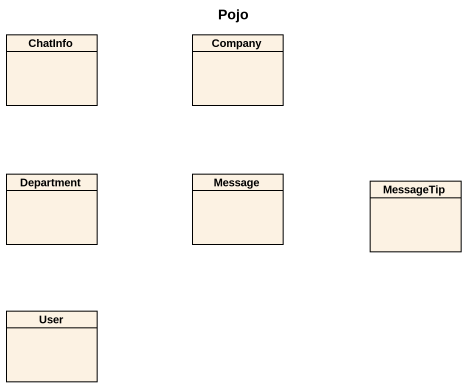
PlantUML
@startuml
title Pojo
hide circle
hide empty members
class ChatInfo
class Company
class Department
class Message
class MessageTip
class User
@enduml
